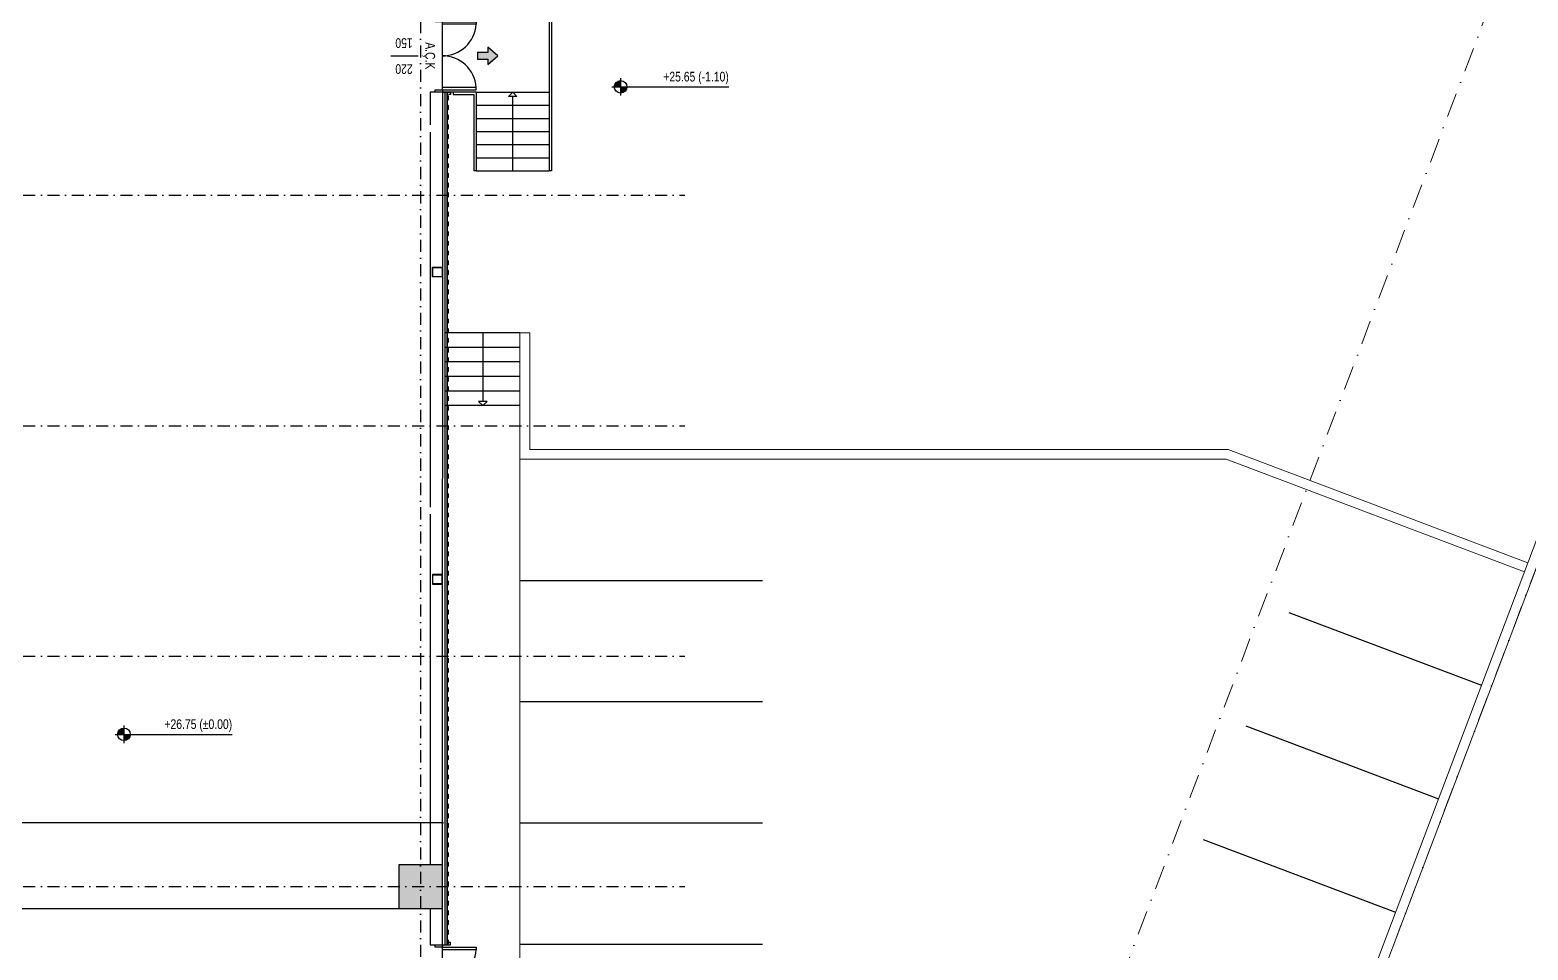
# Model space of a CAD drawing. Header units: centimetres. Extents: x 26569 to 160723, y -3143 to 14565.
# Drawn here: x 69874 to 72962, y 3333 to 5229 of the extents above; entities that cross this region are included whole.
import ezdxf
from ezdxf.enums import TextEntityAlignment as Align

# ---------------------------------------------------------------- set-up
doc = ezdxf.new("R2010")
doc.units = ezdxf.units.CM
doc.header["$LTSCALE"] = 100
doc.linetypes.add('DASHDOT', pattern=[1, 0.5, -0.25, 0, -0.25])
doc.linetypes.add('DASHDOT2', pattern=[0.5, 0.25, -0.125, 0, -0.125])
for name, color, linetype in [('A-ANNO-DIMS', 187, 'Continuous'), ('A-ANNO-GRID', 155, 'DASHDOT2'), ('A-ANNO-NOTE', 1, 'Continuous'), ('A-ANNO-TEXT', 50, 'Continuous'), ('A-DOOR', 193, 'Continuous'), ('A-ELEV-01', 255, 'Continuous'), ('A-ELEV-03', 251, 'Continuous'), ('A-FLOR-STRS', 95, 'Continuous'), ('A-WALL-INSL', 249, 'Continuous'), ('A-WALL-SNWPNL', 200, 'Continuous'), ('A-WALL-STEL', 202, 'Continuous'), ('L-SITE', 1, 'DASHDOT'), ('L-SITE-CURB', 33, 'Continuous'), ('S-CONC', 5, 'Continuous'), ('S-HTCH', 8, 'Continuous'), ('S-STEL', 3, 'Continuous')]:
    doc.layers.add(name, color=color, linetype=linetype)
doc.styles.add('Fields_100', font='act_simplex.shx', dxfattribs={"width": 0.8, "height": 20})
doc.linetypes.add('BATTING', pattern='A,0.00254,-2.54,[134,ltypeshp.shx,S=2.54,R=0,X=-2.54,Y=0],-5.08,[134,ltypeshp.shx,S=2.54,R=180,X=2.54,Y=0],-2.54', length=10.16254)
doc.dimstyles.new('FIELDS_100', dxfattribs={"dimscale": 0, "dimtxt": 20, "dimasz": 5, "dimexe": 5, "dimexo": 5, "dimgap": 5, "dimtad": 0, "dimdec": 0, "dimzin": 0, "dimdsep": 46, "dimtxsty": 'Fields_100', "dimblk": 'DOT', "dimcen": 0.09, "dimclrt": 50, "dimadec": 0, "dimazin": 0, "dimtfac": 1, "dimtdec": 0, "dimtix": 1, "dimtofl": 0, "dimtmove": 1, "dimatfit": 3, "dimfxl": 5, "dimfxlon": 1, "dimtolj": 1, "dimtzin": 0, "dimarcsym": 0})

# ---------------------------------------------------------------- blocks, each defined once
blk = doc.blocks.new('KAPI 150')
at = {"layer": 'A-DOOR'}
blk.add_line((145, 15), (5, 15), dxfattribs=at)
for points in [[(5, 15), (5, 85), (10, 85), (10, 15)], [(145, 15), (145, 85), (140, 85), (140, 15)]]:
    blk.add_lwpolyline(points, dxfattribs=at)
for points in [[(5, 0), (0, 0), (0, 15), (5, 15)], [(150, 0), (145, 0), (145, 15), (150, 15)]]:
    blk.add_lwpolyline(points, close=True, dxfattribs=at)
for centre, start, end in [((5, 15), 0, 85.904), ((145, 15), 94.096, 180)]:
    blk.add_arc(centre, 70, start, end, dxfattribs=at)
blk = doc.blocks.new('AÇK_01')
at = {"color": 0}
blk.add_lwpolyline([(28, 0), (-28, 0)], dxfattribs=at)
at = {"color": 0, "style": 'Fields_100', "width": 0.8}
blk.add_attdef('A.Ç.K.01', text='', height=20, rotation=90, dxfattribs=at).set_placement((-53, 0), align=Align.MIDDLE_CENTER)
for tag, p in [('W', (1, 17.2)), ('H', (1, -36.3))]:
    blk.add_attdef(tag, text='', height=20, dxfattribs=at).set_placement(p, align=Align.CENTER)
blk = doc.blocks.new('*U40')
at = {"layer": 'A-WALL-SNWPNL'}
blk.add_lwpolyline([(50, 1), (42, 1), (40, -1), (32, -1), (30, 1), (22, 1), (20, -1), (12, -1), (10, 1), (2, 1), (0, -1), (-8, -1), (-10, 1), (-18, 1), (-20, -1), (-28, -1), (-30, 1), (-38, 1), (-40, -1), (-48, -1), (-50, 1)], dxfattribs=at)
blk = doc.blocks.new('*U41')
at = {"layer": 'A-WALL-STEL', "color": 0, "linetype": 'ByBlock', "lineweight": -2, "transparency": 16777216}
for p in [(0, 0), (100, 0), (200, 0), (300, 0), (400, 0), (500, 0), (600, 0), (700, 0), (800, 0), (900, 0), (1000, 0), (1100, 0), (1200, 0), (1300, 0), (1400, 0), (1500, 0), (1600, 0)]:
    blk.add_blockref('*U40', p, dxfattribs=at)
blk = doc.blocks.new('_Dot')
at = {"color": 0, "linetype": 'ByBlock', "lineweight": -2}
blk.add_line((-0.5, 0), (-1, 0), dxfattribs=at)
at = {"color": 0, "linetype": 'ByBlock', "const_width": 0.5}
blk.add_lwpolyline([(-0.25, 0, 1), (0.25, 0, 1)], format="xyb", close=True, dxfattribs=at)
blk = doc.blocks.new('*D409')
at = {"layer": 'A-ANNO-DIMS', "color": 0, "lineweight": -2, "transparency": 16777216}
for p, q in [((52634.5, 3590.2), (52634.5, 3600.2)), ((52639.5, 3595.2), (61640.2, 3595.2)), ((70719.5, 3595.2), (61718.8, 3595.2)), ((70724.5, 3590.2), (70724.5, 3600.2))]:
    blk.add_line(p, q, dxfattribs=at)
at = {"layer": 'DEFPOINTS', "color": 0, "transparency": 16777216}
for p in [(70724.5, 3595.2), (52634.5, 3418.6), (70724.5, 3418.6)]:
    blk.add_point(p, dxfattribs=at)
at = {"layer": 'A-ANNO-DIMS', "color": 0, "lineweight": -2, "transparency": 16777216, "xscale": 5, "yscale": 5, "zscale": 5, "rotation": 180}
blk.add_blockref('_Dot', (52634.5, 3595.2), dxfattribs=at)
at = {"layer": 'A-ANNO-DIMS', "color": 0, "lineweight": -2, "transparency": 16777216, "xscale": 5, "yscale": 5, "zscale": 5}
blk.add_blockref('_Dot', (70724.5, 3595.2), dxfattribs=at)
at = {"layer": 'A-ANNO-DIMS', "color": 50, "transparency": 16777216, "insert": (61679.5, 3595.2), "char_height": 20, "attachment_point": 5, "style": 'Fields_100'}
blk.add_mtext('\\A1;18090', dxfattribs=at)

msp = doc.modelspace()

# ---------------------------------------------------------------- hatches: boundary and pattern name
at = {"layer": 'A-ANNO-DIMS'}
h = msp.add_hatch(color=256, dxfattribs=at)
h.paths.add_polyline_path([(71091.85, 5125.18, 0.4142136), (71078.85, 5112.18), (71091.85, 5112.18)])
h.paths.add_polyline_path([(71104.85, 5112.18), (71091.85, 5112.18), (71091.85, 5099.18, 0.4142136)])
h = msp.add_hatch(color=256, dxfattribs=at)
h.paths.add_polyline_path([(70068.24, 3790.55, 0.4142136), (70055.24, 3777.55), (70068.24, 3777.55)])
h.paths.add_polyline_path([(70081.24, 3777.55), (70068.24, 3777.55), (70068.24, 3764.55, 0.4142136)])
at = {"layer": 'A-ANNO-TEXT'}
h = msp.add_hatch(color=256, dxfattribs=at)
h.dxf.hatch_style = 1
h.paths.add_polyline_path([(70839.04, 5176.09), (70817.89, 5193.8), (70817.89, 5182.83), (70796.73, 5182.83), (70796.73, 5169.36), (70817.89, 5169.36), (70817.89, 5158.39)])
at = {"layer": 'S-HTCH'}
h = msp.add_hatch(dxfattribs=at)
h.set_pattern_fill('ANSI33', color=256)
h.set_pattern_definition([(45, (47244.2896, 5721.5606), (-4.490128, 4.490128), []), (45, (47248.78, 5721.5606), (-4.490128, 4.490128), [3.175, -1.5875])])
h.paths.add_polyline_path([(63434.48, 1518.59), (63524.48, 1518.59), (63524.48, 1608.59), (63434.48, 1608.59)])
h.paths.add_polyline_path([(63434.48, 7218.59), (63524.48, 7218.59), (63524.48, 7308.59), (63434.48, 7308.59)])
h.paths.add_polyline_path([(61634.48, 1518.59), (61724.48, 1518.59), (61724.48, 1608.59), (61634.48, 1608.59)])
h.paths.add_polyline_path([(58034.48, 1518.59), (58124.48, 1518.59), (58124.48, 1608.59), (58034.48, 1608.59)])
h.paths.add_polyline_path([(61634.48, 7218.59), (61724.48, 7218.59), (61724.48, 7308.59), (61634.48, 7308.59)])
h.paths.add_polyline_path([(58034.48, 7218.59), (58124.48, 7218.59), (58124.48, 7308.59), (58034.48, 7308.59)])
h.paths.add_polyline_path([(63434.48, 3418.59), (63524.48, 3418.59), (63524.48, 3508.59), (63434.48, 3508.59)])
h.paths.add_polyline_path([(63434.48, 5318.59), (63524.48, 5318.59), (63524.48, 5408.59), (63434.48, 5408.59)])
h.paths.add_polyline_path([(61634.48, 3418.59), (61724.48, 3418.59), (61724.48, 3508.59), (61634.48, 3508.59)])
h.paths.add_polyline_path([(58034.48, 3418.59), (58124.48, 3418.59), (58124.48, 3508.59), (58034.48, 3508.59)])
h.paths.add_polyline_path([(61634.48, 5318.59), (61724.48, 5318.59), (61724.48, 5408.59), (61634.48, 5408.59)])
h.paths.add_polyline_path([(58034.48, 5318.59), (58124.48, 5318.59), (58124.48, 5408.59), (58034.48, 5408.59)])
h.paths.add_polyline_path([(68834.48, 3418.59), (68924.48, 3418.59), (68924.48, 3508.59), (68834.48, 3508.59)])
h.paths.add_polyline_path([(68834.48, 5318.59), (68924.48, 5318.59), (68924.48, 5408.59), (68834.48, 5408.59)])
h.paths.add_polyline_path([(67034.48, 3418.59), (67124.48, 3418.59), (67124.48, 3508.59), (67034.48, 3508.59)])
h.paths.add_polyline_path([(67034.48, 5318.59), (67124.48, 5318.59), (67124.48, 5408.59), (67034.48, 5408.59)])
h.paths.add_polyline_path([(65234.48, 3418.59), (65324.48, 3418.59), (65324.48, 3508.59), (65234.48, 3508.59)])
h.paths.add_polyline_path([(65234.48, 5318.59), (65324.48, 5318.59), (65324.48, 5408.59), (65234.48, 5408.59)])
h.paths.add_polyline_path([(61534.48, 3418.59), (61624.48, 3418.59), (61624.48, 3508.59), (61534.48, 3508.59)])
h.paths.add_polyline_path([(61534.48, 5318.59), (61624.48, 5318.59), (61624.48, 5408.59), (61534.48, 5408.59)])
h.paths.add_polyline_path([(59834.48, 3418.59), (59924.48, 3418.59), (59924.48, 3508.59), (59834.48, 3508.59)])
h.paths.add_polyline_path([(59834.48, 5318.59), (59924.48, 5318.59), (59924.48, 5408.59), (59834.48, 5408.59)])
h.paths.add_polyline_path([(56234.48, 3418.59), (56324.48, 3418.59), (56324.48, 3508.59), (56234.48, 3508.59)])
h.paths.add_polyline_path([(56234.48, 5318.59), (56324.48, 5318.59), (56324.48, 5408.59), (56234.48, 5408.59)])
h.paths.add_polyline_path([(54434.48, 3418.59), (54524.48, 3418.59), (54524.48, 3508.59), (54434.48, 3508.59)])
h.paths.add_polyline_path([(54434.48, 5318.59), (54524.48, 5318.59), (54524.48, 5408.59), (54434.48, 5408.59)])
h.paths.add_polyline_path([(52634.48, 3418.59), (52724.48, 3418.59), (52724.48, 3508.59), (52634.48, 3508.59)])
h.paths.add_polyline_path([(52634.48, 5318.59), (52724.48, 5318.59), (52724.48, 5408.59), (52634.48, 5408.59)])
h.paths.add_polyline_path([(70634.48, 5318.59), (70724.48, 5318.59), (70724.48, 5408.59), (70634.48, 5408.59)])
h.paths.add_polyline_path([(70634.48, 3418.59), (70724.48, 3418.59), (70724.48, 3508.59), (70634.48, 3508.59)])
h.paths.add_polyline_path([(70634.48, 1518.59), (70724.48, 1518.59), (70724.48, 1608.59), (70634.48, 1608.59)])
h.paths.add_polyline_path([(68834.48, 1518.59), (68924.48, 1518.59), (68924.48, 1608.59), (68834.48, 1608.59)])
h.paths.add_polyline_path([(67034.48, 1518.59), (67124.48, 1518.59), (67124.48, 1608.59), (67034.48, 1608.59)])
h.paths.add_polyline_path([(65234.48, 1518.59), (65324.48, 1518.59), (65324.48, 1608.59), (65234.48, 1608.59)])
h.paths.add_polyline_path([(61534.48, 1518.59), (61624.48, 1518.59), (61624.48, 1608.59), (61534.48, 1608.59)])
h.paths.add_polyline_path([(59834.48, 1518.59), (59924.48, 1518.59), (59924.48, 1608.59), (59834.48, 1608.59)])
h.paths.add_polyline_path([(56234.48, 1518.59), (56324.48, 1518.59), (56324.48, 1608.59), (56234.48, 1608.59)])
h.paths.add_polyline_path([(54434.48, 1518.59), (54524.48, 1518.59), (54524.48, 1608.59), (54434.48, 1608.59)])
h.paths.add_polyline_path([(52634.48, 1518.59), (52724.48, 1518.59), (52724.48, 1608.59), (52634.48, 1608.59)])
h.paths.add_polyline_path([(70634.48, 7218.59), (70724.48, 7218.59), (70724.48, 7308.59), (70634.48, 7308.59)])
h.paths.add_polyline_path([(68834.48, 7218.59), (68924.48, 7218.59), (68924.48, 7308.59), (68834.48, 7308.59)])
h.paths.add_polyline_path([(67034.48, 7218.59), (67124.48, 7218.59), (67124.48, 7308.59), (67034.48, 7308.59)])
h.paths.add_polyline_path([(65234.48, 7218.59), (65324.48, 7218.59), (65324.48, 7308.59), (65234.48, 7308.59)])
h.paths.add_polyline_path([(61534.48, 7218.59), (61624.48, 7218.59), (61624.48, 7308.59), (61534.48, 7308.59)])
h.paths.add_polyline_path([(59834.48, 7218.59), (59924.48, 7218.59), (59924.48, 7308.59), (59834.48, 7308.59)])
h.paths.add_polyline_path([(56234.48, 7218.59), (56324.48, 7218.59), (56324.48, 7308.59), (56234.48, 7308.59)])
h.paths.add_polyline_path([(54434.48, 7218.59), (54524.48, 7218.59), (54524.48, 7308.59), (54434.48, 7308.59)])
h.paths.add_polyline_path([(52634.48, 7218.59), (52724.48, 7218.59), (52724.48, 7308.59), (52634.48, 7308.59)])

# ---------------------------------------------------------------- linework, layer by layer
at = {"layer": 'A-ANNO-DIMS'}
for p, q in [((71091.85, 5130.18), (71091.85, 5094.18)), ((71073.85, 5112.18), (71314.85, 5112.18)), ((70050.24, 3777.55), (70291.24, 3777.55)), ((70068.24, 3795.55), (70068.24, 3759.55))]:
    msp.add_line(p, q, dxfattribs=at)
for centre in [(71091.85, 5112.18), (70068.24, 3777.55)]:
    msp.add_circle(centre, 13, dxfattribs=at)
at = {"layer": 'A-ANNO-GRID'}
for p, q in [((70679.48, 8203.59), (70679.48, 1408.59)), ((49419.63, 4888.59), (71224.48, 4888.59)), ((49419.63, 4413.59), (71224.48, 4413.59)), ((49419.63, 3463.59), (71224.48, 3463.59))]:
    msp.add_line(p, q, dxfattribs=at)
msp.add_lwpolyline([(49419.63, 3938.59), (71224.48, 3938.59)], dxfattribs=at)
at = {"layer": 'A-ANNO-NOTE', "color": 251, "true_color": 0x636466}
for p, q in [((70884.48, 4605.11), (70731.39, 4605.11)), ((70884.48, 4575.11), (70731.39, 4575.11)), ((70884.48, 4545.11), (70731.39, 4545.11)), ((70884.48, 4515.11), (70731.39, 4515.11)), ((70884.48, 4485.11), (70731.39, 4485.11)), ((70884.48, 4455.11), (70731.39, 4455.11)), ((70884.48, 4094.9), (71384.48, 4094.9)), ((72469.24, 4028.79), (72866.15, 3878.61)), ((70884.48, 3844.9), (71384.48, 3844.9)), ((72380.77, 3794.96), (72777.68, 3644.79)), ((70884.48, 3594.9), (71384.48, 3594.9)), ((72292.3, 3561.14), (72689.21, 3410.96)), ((70884.48, 3344.9), (71384.48, 3344.9))]:
    msp.add_line(p, q, dxfattribs=at)
at = {"layer": 'A-ANNO-TEXT'}
msp.add_lwpolyline([(70839.04, 5176.09), (70817.89, 5193.8), (70817.89, 5182.83), (70796.73, 5182.83), (70796.73, 5169.36), (70817.89, 5169.36), (70817.89, 5158.39)], close=True, dxfattribs=at)
at = {"layer": 'A-ELEV-01'}
for p, q in [((70724.48, 5101.09), (70699.48, 5101.09)), ((70699.48, 4231.09), (70699.48, 3508.59)), ((68924.48, 3418.59), (70634.48, 3418.59)), ((70699.48, 3418.59), (70699.48, 3343.59, 0))]:
    msp.add_line(p, q, dxfattribs=at)
for points in [[(70699.48, 5101.09), (70699.48, 5033.59)], [(70699.48, 5018.59), (70699.48, 4246.09)]]:
    msp.add_lwpolyline(points, dxfattribs=at)
at = {"layer": 'A-ELEV-01', "elevation": 0}
msp.add_lwpolyline([(70699.48, 3343.59), (70724.48, 3343.59)], dxfattribs=at)
at = {"layer": 'A-ELEV-03'}
msp.add_line((70734.48, 3343.59), (70734.48, 5101.09), dxfattribs=at)
msp.add_lwpolyline([(70807.93, 4605.11), (70807.93, 4463.81)], dxfattribs=at)
msp.add_lwpolyline([(70807.93, 4455.11), (70816.63, 4463.81), (70807.93, 4463.81), (70799.24, 4463.81)], close=True, dxfattribs=at)
at = {"layer": 'A-FLOR-STRS'}
for p, q in [((70794.48, 5101.09), (70734.48, 5101.09)), ((70869.48, 4939.09), (70869.48, 5092.4)), ((70794.48, 4939.09), (70789.48, 4939.09)), ((70949.48, 4939.09), (70944.48, 4939.09))]:
    msp.add_line(p, q, dxfattribs=at)
for points in [[(70734.48, 5251.09), (70944.48, 5251.09), (70944.48, 4939.09)], [(70746.48, 5256.09), (70949.48, 5256.09), (70949.48, 4939.09)], [(70746.48, 5101.09), (70746.48, 5096.09), (70789.48, 5096.09), (70789.48, 4939.09)], [(70794.48, 5101.09), (70794.48, 4939.09)], [(70794.48, 5101.09), (70944.48, 5101.09)], [(70794.48, 5074.09), (70944.48, 5074.09)], [(70794.48, 5047.09), (70944.48, 5047.09)], [(70794.48, 5020.09), (70944.48, 5020.09)], [(70794.48, 4993.09), (70944.48, 4993.09)], [(70794.48, 4966.09), (70944.48, 4966.09)], [(70794.48, 4939.09), (70944.48, 4939.09)]]:
    msp.add_lwpolyline(points, dxfattribs=at)
msp.add_lwpolyline([(70869.48, 5101.09), (70878.17, 5092.4), (70869.48, 5092.4), (70860.78, 5092.4)], close=True, dxfattribs=at)
at = {"layer": 'A-WALL-INSL', "linetype": 'BATTING', "ltscale": 0.005, "elevation": 0}
msp.add_lwpolyline([(70729.48, 5101.09), (70729.48, 3343.59)], dxfattribs=at)
at = {"layer": 'A-WALL-SNWPNL'}
for p, q in [((70724.48, 3343.59, 0), (70724.48, 3418.59)), ((70724.48, 3343.59), (70734.48, 3343.59))]:
    msp.add_line(p, q, dxfattribs=at)
for points in [[(70724.48, 5106.09), (70724.48, 5101.09), (70741.48, 5101.09), (70741.48, 5096.09), (70736.98, 5096.09)], [(70734.48, 5101.09), (70734.48, 5095.59), (70736.48, 5093.59), (70736.48, 5085.59), (70734.48, 5083.59), (70734.48, 5075.59), (70736.48, 5073.59), (70736.48, 5065.59), (70734.48, 5063.59), (70734.48, 5055.59), (70736.48, 5053.59), (70736.48, 5045.59), (70734.48, 5043.59)]]:
    msp.add_lwpolyline(points, dxfattribs=at)
at = {"layer": 'A-WALL-SNWPNL', "elevation": 0}
msp.add_lwpolyline([(70724.48, 3338.59), (70724.48, 3343.59), (70741.48, 3343.59), (70741.48, 3348.59), (70736.98, 3348.59)], dxfattribs=at)
at = {"layer": 'A-WALL-STEL'}
for p, q in [((70724.48, 5101.09), (70723.78, 3508.58)), ((70734.48, 5101.09), (70724.48, 5101.09))]:
    msp.add_line(p, q, dxfattribs=at)
at = {"layer": 'L-SITE', "lineweight": 0}
for points in [[(50637.42, 7808.39), (69330.51, 7827.01), (71796.9, 7806.99), (73865.88, 7790.19), (74188.77, 7317.84), (70833.35, -1550.65), (70134.13, -2030.02), (69340.7, -2023.24), (49759.05, -2042.85), (50118.28, 7307.63)], [(70687.99, -521.89), (50317.07, -542.29), (50610.19, 7087.42), (50839.48, 7308.59), (69328.73, 7327.01), (71792.84, 7307.01), (73600.55, 7292.33), (73628.86, 7250.92)]]:
    msp.add_lwpolyline(points, close=True, dxfattribs=at)
at = {"layer": 'L-SITE-CURB', "lineweight": 0}
for p, q in [((73358.05, 5178.74), (71709.73, 822.16)), ((73376.76, 5171.67), (71728.43, 815.08)), ((70884.48, 4455.11), (70884.48, 4605.11)), ((70904.48, 4605.11), (70884.48, 4605.11)), ((70904.48, 4455.11), (70904.48, 4605.11)), ((70884.48, 4344.9), (70884.48, 4455.11)), ((70904.48, 4364.9), (70904.48, 4455.11)), ((70904.48, 4364.9), (72343.86, 4364.9)), ((72343.86, 4364.9), (72961.69, 4131.14)), ((70884.48, 4344.9), (72340.2, 4344.9)), ((70884.48, 1318.59), (70884.48, 4344.9)), ((72340.2, 4344.9), (72954.61, 4112.44))]:
    msp.add_line(p, q, dxfattribs=at)
at = {"layer": 'S-CONC'}
msp.add_lwpolyline([(70634.48, 3418.59), (70724.48, 3418.59), (70724.48, 3508.59), (70634.48, 3508.59)], close=True, dxfattribs=at)
at = {"layer": 'S-STEL', "elevation": 0}
for points in [[(70704.48, 4740.26), (70724.48, 4740.26), (70724.48, 4720.26), (70704.48, 4720.26)], [(70723.88, 4720.86), (70705.08, 4720.86), (70705.08, 4739.66), (70723.88, 4739.66)]]:
    msp.add_lwpolyline(points, close=True, dxfattribs=at)
at = {"layer": 'S-STEL'}
for points in [[(70704.04, 4086.93), (70724.04, 4086.93), (70724.04, 4106.93), (70704.04, 4106.93)], [(70704.64, 4106.33), (70723.44, 4106.33), (70723.44, 4087.53), (70704.64, 4087.53)]]:
    msp.add_lwpolyline(points, close=True, dxfattribs=at)

# ---------------------------------------------------------------- block references
at = {"layer": 'A-ANNO-TEXT', "rotation": 180}
msp.add_blockref('AÇK_01', (70646.48, 5176.09), dxfattribs=at).add_auto_attribs({'A.Ç.K.01': 'A.Ç.K', 'H': '150', 'W': '220'})
at = {"layer": 'A-ELEV-01', "rotation": 270}
for p in [(70709.48, 5251.09), (70709.48, 3343.59)]:
    msp.add_blockref('KAPI 150', p, dxfattribs=at)
at = {"layer": 'A-WALL-STEL', "rotation": 90}
msp.add_blockref('*U41', (70735.48, 3393.59), dxfattribs=at)

# ---------------------------------------------------------------- texts
at = {"layer": 'A-ANNO-TEXT', "char_height": 20, "attachment_point": 9, "style": 'Fields_100'}
for s, insert in [('+25.65 (-1.10)', (71314.85, 5117.18)), ('+26.75 (%%P0.00)', (70291.24, 3782.55))]:
    msp.add_mtext_dynamic_manual_height_columns(s, width=436.6649, gutter_width=100, heights=[0], dxfattribs=dict(at, insert=insert))

# ---------------------------------------------------------------- dimensions: what is measured, and where the dimension line sits
at = {"layer": 'A-ANNO-DIMS'}
dim = msp.add_linear_dim(base=(70724.48, 3595.2), p1=(52634.48, 3418.59), p2=(70724.48, 3418.59), dimstyle='FIELDS_100', override={"dimscale": 1}, dxfattribs=at)
dim.commit()
dim.dimension.update_dxf_attribs({"geometry": '*D409', "text_midpoint": (61679.48, 3595.2)})

doc.saveas('drawing.dxf')
